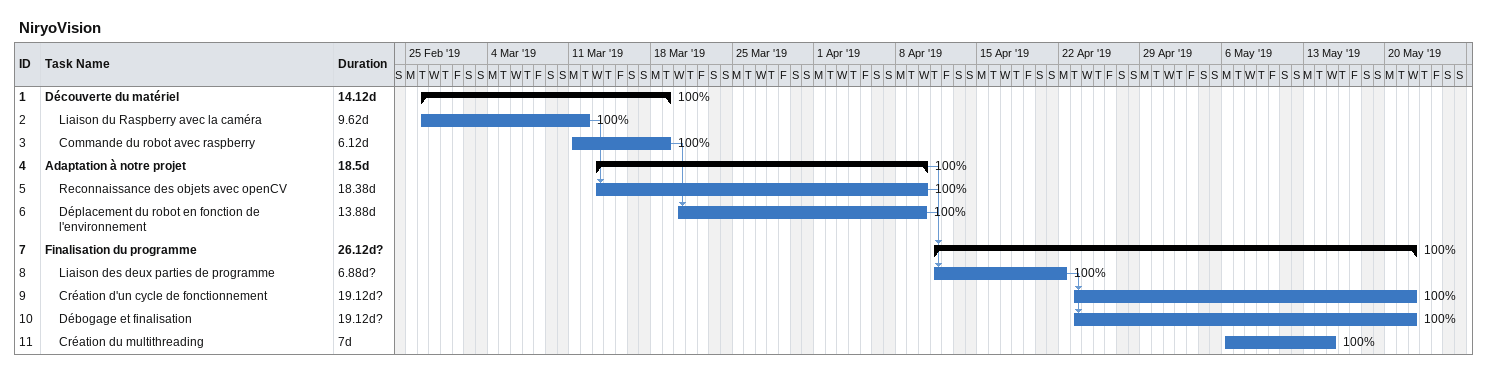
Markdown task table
NiryoVision

| ID | Level | Task | Duration | Start | Finish | Predecessors | % complete |
|---|---|---|---|---|---|---|---|
| 1 | 1 | **Découverte du matériel** | 14.12d | 2019-02-26 | 2019-03-19 |  | 100 |
| 2 | 2 | Liaison du Raspberry avec la caméra | 9.62d | 2019-02-26 | 2019-03-12 |  | 100 |
| 3 | 2 | Commande du robot avec raspberry | 6.12d | 2019-03-11 | 2019-03-19 |  | 100 |
| 4 | 1 | **Adaptation à notre projet** | 18.5d | 2019-03-13 | 2019-04-10 |  | 100 |
| 5 | 2 | Reconnaissance des objets avec openCV | 18.38d | 2019-03-13 | 2019-04-10 | 2 | 100 |
| 6 | 2 | Déplacement du robot en fonction de l'environnement | 13.88d | 2019-03-20 | 2019-04-10 | 3 | 100 |
| 7 | 1 | **Finalisation du programme** | 26.12d? | 2019-04-11 | 2019-05-22 | 4 | 100 |
| 8 | 2 | Liaison des deux parties de programme | 6.88d? | 2019-04-11 | 2019-04-22 | 5, 6 | 100 |
| 9 | 2 | Création d'un cycle de fonctionnement | 19.12d? | 2019-04-23 | 2019-05-22 | 8 | 100 |
| 10 | 2 | Débogage et finalisation | 19.12d? | 2019-04-23 | 2019-05-22 | 8 | 100 |
| 11 | 2 | Création du multithreading | 7d | 2019-05-06 | 2019-05-15 |  | 100 |
